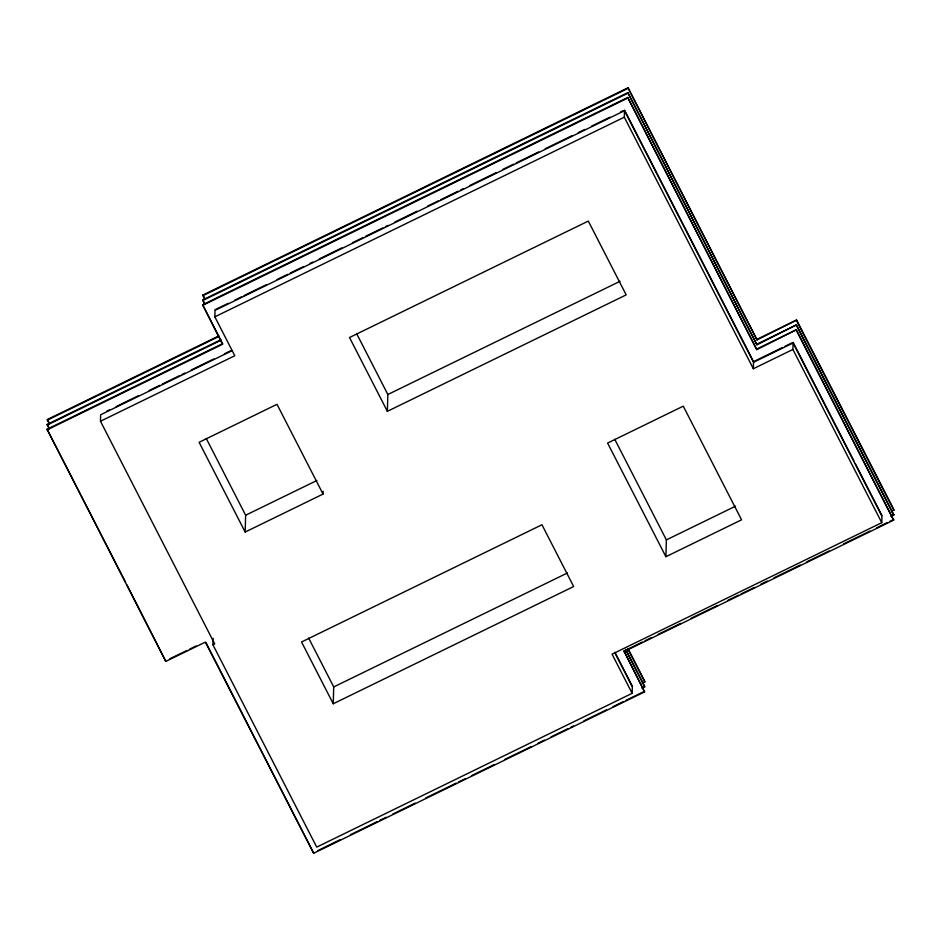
<?xml version="1.0" encoding="UTF-8"?>
<svg xmlns="http://www.w3.org/2000/svg" width="941" height="941" viewBox="0 0 941 941"><rect width="100%" height="100%" fill="white"/><g stroke="black" fill="none" stroke-linecap="round" stroke-linejoin="round"><path stroke-width="1.41" d="M644.609 691.87L623.989 651.007L644.609 691.87L313.682 853.24L205.361 642.103L165.816 661.382L47.062 429.249L222.57 343.665L202.621 304.778L627.741 97.476L756.764 349.652L796.333 329.738L756.787 349.029M49.203 428.931L47.203 424.391L220.065 340.101M49.332 424.073L47.344 419.533L218.877 335.878M614.932 652.925L632.328 686.836L632.14 693.317L316.729 847.112L212.948 644.797L214.713 643.938L100.475 421.239L100.652 414.758L232.345 350.546M165.816 661.382L126.917 584.902M47.05 429.872L222.546 344.288L202.621 304.778M204.726 304.425L202.75 299.92L627.87 92.618L756.905 344.794L796.474 324.88L756.917 344.171M204.867 299.567L202.891 295.051L628.012 87.76L757.035 339.936L796.604 320.022L757.058 339.313M100.475 421.239L234.791 355.745L214.842 316.846L215.019 310.365L624.483 110.709L753.529 362.261L753.353 368.743L792.898 349.452L793.075 342.971L753.529 362.261M212.948 644.797L213.125 638.316M222.546 344.288L222.57 343.665M323.128 491.273L323.057 494.072L245.166 532.053L245.636 515.233L206.255 438.482M313.682 853.24L206.055 642.785M333.243 703.762L301.555 641.985L541.957 524.76L573.645 586.537L333.243 703.762L333.714 686.942L308.624 638.033M387.374 411.335L349.511 337.513L588.313 221.076L626.177 294.886L387.374 411.335L387.845 394.514L356.627 333.643M753.353 368.743L624.306 117.19L624.483 110.709M756.764 349.652L627.741 97.476M756.905 344.794L627.87 92.618M757.035 339.936L628.012 87.76M642.115 688.294L644.761 686.389L626.118 650.043M642.244 683.437L644.903 681.531L628.259 649.078M665.899 556.719L607.592 443.058L683.26 406.171L741.567 519.82L665.899 556.719L666.369 539.899L614.767 439.306M632.14 693.317L612.073 654.183L881.764 522.678L881.94 516.197L793.075 342.971M623.977 651.631L893.656 520.126L796.333 329.738M891.162 516.55L893.809 514.645L796.474 324.88M891.303 511.692L893.95 509.787L796.604 320.022M202.868 295.674L627.988 88.383M202.738 300.532L627.859 93.241M202.597 305.402L627.718 98.099M215.042 309.742L228.251 303.308M234.85 300.085L241.461 296.862M244.095 295.58L266.55 284.629M277.125 279.477L287.687 274.325M290.334 273.031L303.543 266.597M310.142 263.374L312.788 262.08M319.387 258.869L341.842 247.918M352.405 242.766L362.979 237.614M365.614 236.32L382.787 227.945M385.434 226.663L388.068 225.369M394.679 222.158L417.134 211.207M427.696 206.055L438.259 200.904M440.906 199.61L458.079 191.235M460.714 189.953L463.36 188.659M469.959 185.436L496.377 172.556M502.988 169.345L513.551 164.193M516.197 162.899L538.652 151.948M545.251 148.725L571.669 135.845M578.268 132.622L584.879 129.411M591.477 126.188L609.98 117.166M620.542 112.014L623.177 110.732M214.842 316.846L624.306 117.19M47.321 420.156L218.865 336.502M47.191 425.014L221.37 340.077M106.898 411.099L109.544 409.817M116.143 406.594L138.586 395.643M149.16 390.491L159.723 385.34M162.358 384.057L179.531 375.682M182.166 374.4L184.812 373.106M191.411 369.895L213.866 358.944M224.429 353.792L231.027 350.57M387.845 394.514L620.048 281.288M245.636 515.233L316.917 480.475M782.547 347.5L753.553 361.638L624.506 110.085M785.182 346.206L791.781 342.995M169.792 658.841L186.93 650.478M189.564 649.196L196.151 645.985M333.714 686.942L567.505 572.94M666.369 539.899L735.509 506.187M891.186 515.927L893.809 514.645M625.306 650.372L642.409 642.033M645.044 640.75L651.619 637.539M658.194 634.328L680.555 623.424M691.082 618.296L717.395 605.463M727.922 600.334L738.438 595.194M741.073 593.912L754.235 587.502M760.81 584.29L767.385 581.091M773.961 577.88L800.273 565.047M806.849 561.848L829.221 550.932M843.689 543.886L870.002 531.053M876.577 527.842L887.104 522.714M889.727 521.432L893.679 519.503M317.658 850.688L340.066 839.76M350.617 834.62L376.988 821.764M379.623 820.47L386.21 817.258M392.809 814.047L415.216 803.12M425.767 797.968L456.091 783.183M458.726 781.9L465.325 778.689M471.911 775.466L494.331 764.539M504.87 759.399L531.242 746.542M537.84 743.319L544.427 740.108M551.026 736.897L568.164 728.534M570.799 727.252L573.434 725.97M583.985 720.818L606.392 709.89M612.991 706.679L623.53 701.539M626.177 700.245L643.315 691.894M796.592 320.646L893.938 510.41M796.451 325.504L893.797 515.268M796.309 330.362L893.656 520.126M793.098 342.348L853.899 460.878M855.24 463.478L881.964 515.574M792.898 349.452L881.764 522.678M627.576 648.408L644.891 682.154M625.436 649.372L644.75 687.012M614.943 652.301L632.34 686.212M323.057 494.072L277.007 404.312L199.116 442.294L245.166 532.053M202.891 295.051L204.879 298.944M202.75 299.92L204.75 303.802M47.344 419.533L49.355 423.45M47.203 424.391L49.214 428.308M47.062 429.249L125.576 582.279"/></g></svg>
